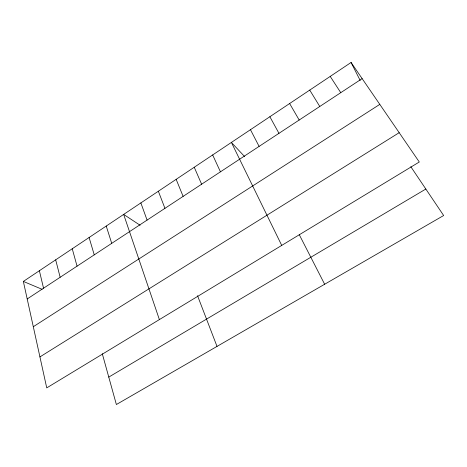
<?xml version="1.0" encoding="UTF-8"?>
<svg xmlns="http://www.w3.org/2000/svg" width="467" height="467" viewBox="0 0 467 467"><rect width="100%" height="100%" fill="white"/><g stroke="black" fill="none" stroke-linecap="round" stroke-linejoin="round"><path stroke-width="0.7" d="M23.35 281.432L351.073 62.473L419.29 162.002L46.741 387.884L23.35 281.432L42.071 289.295M27.203 298.956L362.135 78.614M33.303 326.713L379.799 104.386M39.934 356.905L399.192 132.675M108.77 377.103L425.84 189.036M140.094 225.246L123.656 214.411L159.381 319.586M244.58 156.533L231.393 142.429L281.724 245.408M410.82 166.707L443.65 215.52L116.371 404.527L102.279 353.682M330.21 76.407L340.764 92.676M309.732 90.09L319.778 106.482M289.622 103.528L299.184 120.031M269.868 116.727L278.962 133.334M250.458 129.692L259.103 146.393M299.23 234.603L324.647 284.245M351.073 62.473L360.191 80.505M212.66 154.945L220.442 171.827M194.249 167.25L201.621 184.214M176.147 179.34L183.122 196.379M158.354 191.231L164.944 208.34M197.529 295.693L217.015 346.409M140.859 202.917L147.076 220.091M106.231 226.057L111.724 243.348M89.098 237.505L94.241 254.854M72.245 248.759L77.055 266.161M55.678 259.833L60.155 277.275M39.38 270.72L43.542 288.203"/></g></svg>
